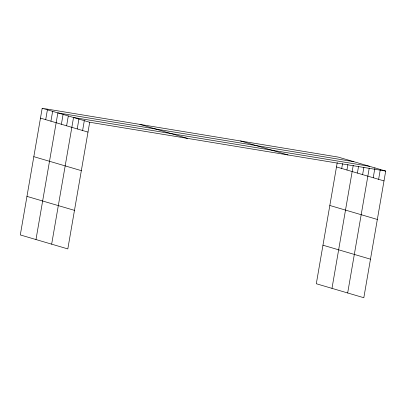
<?xml version="1.0" encoding="UTF-8"?>
<svg xmlns="http://www.w3.org/2000/svg" width="406" height="406" viewBox="0 0 406 406"><rect width="100%" height="100%" fill="white"/><g stroke="black" fill="none" stroke-linecap="round" stroke-linejoin="round"><path stroke-width="0.61" d="M42.178 108.275L20.3 234.937L67.817 248.914L89.696 122.252L42.178 108.275L338.183 157.086L385.7 171.063L363.822 297.725L316.304 283.748L337.229 162.623M45.705 119.658L47.406 109.813M50.933 121.196L52.633 111.351M35.982 239.55L57.86 112.888L353.865 161.695M61.387 124.272L63.087 114.426M66.609 125.809L68.309 115.964M51.658 244.163L73.537 117.496L369.546 166.308M77.221 128.93L78.921 119.085M82.606 130.514L84.311 120.668M341.71 168.47L342.562 163.547M346.937 170.007L347.896 164.466M331.986 288.361L353.225 165.389M357.392 173.078L358.559 166.313M362.619 174.616L363.893 167.231M347.668 292.975L369.227 168.155M373.231 177.737L374.931 167.891M378.615 179.325L380.315 169.475M89.696 122.252L385.7 171.063M336.483 166.932L384 180.909M240.504 140.978L288.016 154.955M139.862 124.383L187.374 138.36M40.478 118.121L87.995 132.097M329.824 205.482L377.341 219.458M33.82 156.67L81.332 170.647M322.963 245.199L370.48 259.175M26.958 196.387L74.476 210.364"/></g></svg>
